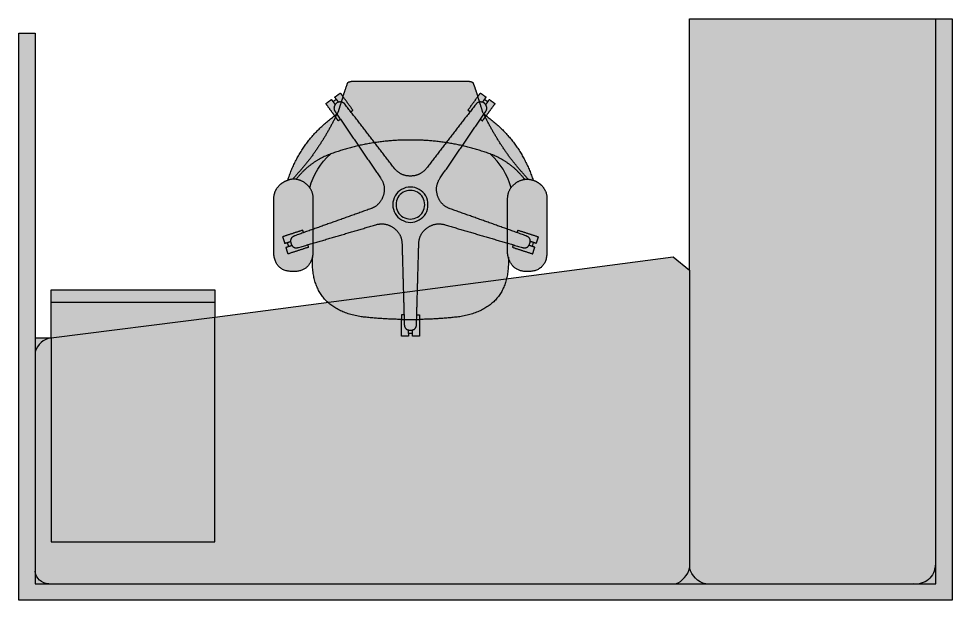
# Model space of a CAD drawing. Header units: metres. Extents: x -17 to 580, y -130 to 19.
# Drawn here: x 296.15 to 298.431, y -19.959 to -18.537 of the extents above; entities that cross this region are included whole.
import ezdxf

# ---------------------------------------------------------------- set-up
doc = ezdxf.new("R2010")
doc.units = ezdxf.units.M
for name, pattern in [('Style Black Lines_4', [0]), ('Style Border  Fill_3', [0]), ('Style Grey Lines', [0]), ('Style Grey Lines_2', [0])]:
    doc.linetypes.add(name, pattern=pattern)
doc.layers.add('Imported blocks', color=7, linetype='Continuous', true_color=0x7a8bf7)
doc.layers.add('Walls', color=7, linetype='Continuous', true_color=0xc7c7c7)

# ---------------------------------------------------------------- blocks, each defined once
blk = doc.blocks.new('Sayl')
at = {"layer": 'Imported blocks', "transparency": 33554483}
h = blk.add_hatch(color=256, dxfattribs=at)
edge = h.paths.add_edge_path(flags=0)
edge.add_spline(control_points=[(0.2187, 0.6085), (0.2079, 0.6234), (0.1971, 0.6383)], knot_values=[0, 0, 0, 1, 1, 1], degree=2, periodic=0)
edge.add_spline(control_points=[(0.1971, 0.6383), (0.2039, 0.6433), (0.2108, 0.6483)], knot_values=[0, 0, 0, 1, 1, 1], degree=2, periodic=0)
edge.add_spline(control_points=[(0.2108, 0.6483), (0.2127, 0.6457), (0.2146, 0.6432)], knot_values=[0, 0, 0, 1, 1, 1], degree=2, periodic=0)
edge.add_spline(control_points=[(0.2146, 0.6432), (0.2186, 0.6461), (0.2226, 0.649)], knot_values=[0, 0, 0, 1, 1, 1], degree=2, periodic=0)
edge.add_spline(control_points=[(0.2226, 0.649), (0.2208, 0.6516), (0.2189, 0.6542)], knot_values=[0, 0, 0, 1, 1, 1], degree=2, periodic=0)
edge.add_spline(control_points=[(0.2189, 0.6542), (0.2258, 0.6592), (0.2327, 0.6642)], knot_values=[0, 0, 0, 1, 1, 1], degree=2, periodic=0)
edge.add_spline(control_points=[(0.2327, 0.6642), (0.2358, 0.6598), (0.239, 0.6555)], knot_values=[0, 0, 0, 1, 1, 1], degree=2, periodic=0)
edge.add_spline(control_points=[(0.239, 0.6555), (0.2445, 0.672), (0.2503, 0.6885)], knot_values=[0, 0, 0, 1, 1, 1], degree=2, periodic=0)
edge.add_spline(control_points=[(0.2503, 0.6885), (0.2525, 0.693), (0.2673, 0.6935)], knot_values=[0, 0, 0, 1, 1, 1], degree=2, periodic=0)
edge.add_spline(control_points=[(0.2673, 0.6935), (0.3355, 0.6935), (0.4037, 0.6935)], knot_values=[0, 0, 0, 1, 1, 1], degree=2, periodic=0)
edge.add_spline(control_points=[(0.4037, 0.6935), (0.4719, 0.6935), (0.5401, 0.6935)], knot_values=[0, 0, 0, 1, 1, 1], degree=2, periodic=0)
edge.add_spline(control_points=[(0.5401, 0.6935), (0.5549, 0.693), (0.5571, 0.6885)], knot_values=[0, 0, 0, 1, 1, 1], degree=2, periodic=0)
edge.add_spline(control_points=[(0.5571, 0.6885), (0.563, 0.672), (0.5685, 0.6555)], knot_values=[0, 0, 0, 1, 1, 1], degree=2, periodic=0)
edge.add_spline(control_points=[(0.5685, 0.6555), (0.5716, 0.6598), (0.5748, 0.6642)], knot_values=[0, 0, 0, 1, 1, 1], degree=2, periodic=0)
edge.add_spline(control_points=[(0.5748, 0.6642), (0.5817, 0.6592), (0.5885, 0.6542)], knot_values=[0, 0, 0, 1, 1, 1], degree=2, periodic=0)
edge.add_spline(control_points=[(0.5885, 0.6542), (0.5867, 0.6516), (0.5848, 0.649)], knot_values=[0, 0, 0, 1, 1, 1], degree=2, periodic=0)
edge.add_spline(control_points=[(0.5848, 0.649), (0.5888, 0.6461), (0.5929, 0.6432)], knot_values=[0, 0, 0, 1, 1, 1], degree=2, periodic=0)
edge.add_spline(control_points=[(0.5929, 0.6432), (0.5948, 0.6457), (0.5966, 0.6483)], knot_values=[0, 0, 0, 1, 1, 1], degree=2, periodic=0)
edge.add_spline(control_points=[(0.5966, 0.6483), (0.6035, 0.6433), (0.6104, 0.6383)], knot_values=[0, 0, 0, 1, 1, 1], degree=2, periodic=0)
edge.add_spline(control_points=[(0.6104, 0.6383), (0.5996, 0.6234), (0.5887, 0.6085)], knot_values=[0, 0, 0, 1, 1, 1], degree=2, periodic=0)
edge.add_spline(control_points=[(0.5887, 0.6085), (0.6717, 0.5486), (0.7035, 0.4512)], knot_values=[0, 0, 0, 1, 1, 1], degree=2, periodic=0)
edge.add_spline(control_points=[(0.7035, 0.4512), (0.7152, 0.4476), (0.7237, 0.4389)], knot_values=[0, 0, 0, 1, 1, 1], degree=2, periodic=0)
edge.add_spline(control_points=[(0.7237, 0.4389), (0.7379, 0.4244), (0.7374, 0.4041)], knot_values=[0, 0, 0, 1, 1, 1], degree=2, periodic=0)
edge.add_spline(control_points=[(0.7374, 0.4041), (0.7374, 0.3389), (0.7374, 0.2737)], knot_values=[0, 0, 0, 1, 1, 1], degree=2, periodic=0)
edge.add_spline(control_points=[(0.7374, 0.2737), (0.7353, 0.228), (0.6895, 0.2277)], knot_values=[0, 0, 0, 1, 1, 1], degree=2, periodic=0)
edge.add_spline(control_points=[(0.6895, 0.2277), (0.6529, 0.2276), (0.643, 0.2628)], knot_values=[0, 0, 0, 1, 1, 1], degree=2, periodic=0)
edge.add_spline(control_points=[(0.643, 0.2628), (0.6488, 0.1396), (0.5274, 0.1179)], knot_values=[0, 0, 0, 1, 1, 1], degree=2, periodic=0)
edge.add_spline(control_points=[(0.5274, 0.1179), (0.4768, 0.1116), (0.4257, 0.111)], knot_values=[0, 0, 0, 1, 1, 1], degree=2, periodic=0)
edge.add_spline(control_points=[(0.4257, 0.111), (0.4257, 0.0905), (0.4257, 0.07)], knot_values=[0, 0, 0, 1, 1, 1], degree=2, periodic=0)
edge.add_spline(control_points=[(0.4257, 0.07), (0.4172, 0.07), (0.4087, 0.07)], knot_values=[0, 0, 0, 1, 1, 1], degree=2, periodic=0)
edge.add_spline(control_points=[(0.4087, 0.07), (0.4087, 0.0732), (0.4087, 0.0764)], knot_values=[0, 0, 0, 1, 1, 1], degree=2, periodic=0)
edge.add_spline(control_points=[(0.4087, 0.0764), (0.4037, 0.0764), (0.3987, 0.0764)], knot_values=[0, 0, 0, 1, 1, 1], degree=2, periodic=0)
edge.add_spline(control_points=[(0.3987, 0.0764), (0.3987, 0.0732), (0.3987, 0.07)], knot_values=[0, 0, 0, 1, 1, 1], degree=2, periodic=0)
edge.add_spline(control_points=[(0.3987, 0.07), (0.3902, 0.07), (0.3817, 0.07)], knot_values=[0, 0, 0, 1, 1, 1], degree=2, periodic=0)
edge.add_spline(control_points=[(0.3817, 0.07), (0.3817, 0.0905), (0.3817, 0.111)], knot_values=[0, 0, 0, 1, 1, 1], degree=2, periodic=0)
edge.add_spline(control_points=[(0.3817, 0.111), (0.3307, 0.1116), (0.28, 0.1179)], knot_values=[0, 0, 0, 1, 1, 1], degree=2, periodic=0)
edge.add_spline(control_points=[(0.28, 0.1179), (0.1587, 0.1396), (0.1645, 0.2628)], knot_values=[0, 0, 0, 1, 1, 1], degree=2, periodic=0)
edge.add_spline(control_points=[(0.1645, 0.2628), (0.1545, 0.2276), (0.1179, 0.2277)], knot_values=[0, 0, 0, 1, 1, 1], degree=2, periodic=0)
edge.add_spline(control_points=[(0.1179, 0.2277), (0.0721, 0.228), (0.07, 0.2737)], knot_values=[0, 0, 0, 1, 1, 1], degree=2, periodic=0)
edge.add_spline(control_points=[(0.07, 0.2737), (0.07, 0.3389), (0.07, 0.4041)], knot_values=[0, 0, 0, 1, 1, 1], degree=2, periodic=0)
edge.add_spline(control_points=[(0.07, 0.4041), (0.0696, 0.4244), (0.0837, 0.4389)], knot_values=[0, 0, 0, 1, 1, 1], degree=2, periodic=0)
edge.add_spline(control_points=[(0.0837, 0.4389), (0.0923, 0.4476), (0.104, 0.4512)], knot_values=[0, 0, 0, 1, 1, 1], degree=2, periodic=0)
edge.add_spline(control_points=[(0.104, 0.4512), (0.1357, 0.5486), (0.2187, 0.6085)], knot_values=[0, 0, 0, 1, 1, 1], degree=2, periodic=0)
at = {"layer": 'Imported blocks', "linetype": 'Style Grey Lines'}
for points in [[(0.1026, 0.2987), (0.1057, 0.2892)], [(0.7017, 0.2892), (0.7048, 0.2987)]]:
    blk.add_lwpolyline(points, dxfattribs=at)
at = {"layer": 'Imported blocks'}
for points, degree in [([(0.239, 0.6555), (0.2445, 0.672), (0.2503, 0.6885)], 2), ([(0.2503, 0.6885), (0.2525, 0.693), (0.2673, 0.6935)], 2), ([(0.2673, 0.6935), (0.3355, 0.6935), (0.4037, 0.6935)], 2), ([(0.4037, 0.6935), (0.4719, 0.6935), (0.5401, 0.6935)], 2), ([(0.5401, 0.6935), (0.5549, 0.693), (0.5571, 0.6885)], 2), ([(0.5571, 0.6885), (0.563, 0.672), (0.5685, 0.6555)], 2), ([(0.2189, 0.6542), (0.2258, 0.6592), (0.2327, 0.6642)], 2), ([(0.2327, 0.6642), (0.2358, 0.6598), (0.239, 0.6555)], 2), ([(0.5685, 0.6555), (0.5716, 0.6598), (0.5748, 0.6642)], 2), ([(0.5748, 0.6642), (0.5817, 0.6592), (0.5885, 0.6542)], 2), ([(0.1971, 0.6383), (0.2039, 0.6433), (0.2108, 0.6483)], 2), ([(0.2108, 0.6483), (0.2127, 0.6457), (0.2146, 0.6432)], 2), ([(0.2146, 0.6432), (0.2186, 0.6461), (0.2226, 0.649)], 2), ([(0.2146, 0.6432), (0.2172, 0.6395), (0.2199, 0.6358)], 2), ([(0.2226, 0.649), (0.2208, 0.6516), (0.2189, 0.6542)], 2), ([(0.2346, 0.6421), (0.2249, 0.6436), (0.2196, 0.6353)], 2), ([(0.2226, 0.649), (0.2253, 0.6454), (0.228, 0.6417)], 2), ([(0.239, 0.6555), (0.2329, 0.6373), (0.2273, 0.6189)], 2), ([(0.2442, 0.6364), (0.2405, 0.6412), (0.2346, 0.6421)], 2), ([(0.2632, 0.6221), (0.2511, 0.6388), (0.239, 0.6555)], 2), ([(0.5442, 0.6221), (0.5563, 0.6388), (0.5685, 0.6555)], 2), ([(0.5728, 0.6421), (0.5669, 0.6412), (0.5633, 0.6364)], 2), ([(0.5801, 0.6189), (0.5745, 0.6373), (0.5685, 0.6555)], 2), ([(0.5878, 0.6353), (0.5826, 0.6436), (0.5728, 0.6421)], 2), ([(0.5848, 0.649), (0.5821, 0.6454), (0.5794, 0.6417)], 2), ([(0.5885, 0.6542), (0.5867, 0.6516), (0.5848, 0.649)], 2), ([(0.5848, 0.649), (0.5888, 0.6461), (0.5929, 0.6432)], 2), ([(0.5929, 0.6432), (0.5902, 0.6395), (0.5875, 0.6358)], 2), ([(0.5929, 0.6432), (0.5948, 0.6457), (0.5966, 0.6483)], 2), ([(0.5966, 0.6483), (0.6035, 0.6433), (0.6104, 0.6383)], 2), ([(0.2273, 0.6189), (0.1987, 0.5582), (0.1589, 0.5043)], 2), ([(0.2187, 0.6085), (0.2079, 0.6234), (0.1971, 0.6383)], 2), ([(0.2196, 0.6353), (0.2143, 0.6269), (0.2199, 0.6188)], 2), ([(0.2199, 0.6188), (0.2221, 0.6156), (0.2242, 0.6125)], 2), ([(0.3641, 0.4807), (0.3041, 0.5586), (0.2442, 0.6364)], 2), ([(0.2581, 0.6184), (0.2607, 0.6202), (0.2632, 0.6221)], 2), ([(0.5633, 0.6364), (0.5033, 0.5586), (0.4433, 0.4807)], 2), ([(0.5494, 0.6184), (0.5468, 0.6202), (0.5442, 0.6221)], 2), ([(0.6486, 0.5043), (0.6087, 0.5582), (0.5801, 0.6189)], 2), ([(0.5832, 0.6125), (0.5854, 0.6156), (0.5875, 0.6188)], 2), ([(0.5875, 0.6188), (0.5931, 0.6269), (0.5878, 0.6353)], 2), ([(0.6104, 0.6383), (0.5996, 0.6234), (0.5887, 0.6085)], 2), ([(0.104, 0.4512), (0.1357, 0.5486), (0.2187, 0.6085)], 2), ([(0.2242, 0.6124), (0.2214, 0.6105), (0.2187, 0.6085)], 2), ([(0.2187, 0.6085), (0.2198, 0.607), (0.2209, 0.6056)], 2), ([(0.2276, 0.5963), (0.2242, 0.6009), (0.2209, 0.6056)], 2), ([(0.2242, 0.6125), (0.2776, 0.5345), (0.3309, 0.4566)], 2), ([(0.2328, 0.6), (0.2302, 0.5981), (0.2276, 0.5963)], 2), ([(0.4765, 0.4566), (0.5299, 0.5345), (0.5832, 0.6125)], 2), ([(0.5747, 0.6), (0.5772, 0.5981), (0.5798, 0.5963)], 2), ([(0.5798, 0.5963), (0.5832, 0.6009), (0.5866, 0.6056)], 2), ([(0.5887, 0.6085), (0.586, 0.6105), (0.5833, 0.6124)], 2), ([(0.5866, 0.6056), (0.5877, 0.607), (0.5887, 0.6085)], 2), ([(0.5887, 0.6085), (0.6717, 0.5486), (0.7035, 0.4512)], 2), ([(0.4037, 0.5493), (0.3039, 0.5499), (0.2089, 0.5153)], 2), ([(0.5985, 0.5153), (0.5036, 0.5499), (0.4037, 0.5493)], 2), ([(0.1589, 0.5043), (0.1381, 0.478), (0.1157, 0.4533)], 2), ([(0.2089, 0.5153), (0.1575, 0.4964), (0.1242, 0.4529)], 2), ([(0.1577, 0.4326), (0.1663, 0.4648), (0.184, 0.4932), (0.2089, 0.5153)], 3), ([(0.6832, 0.4529), (0.6499, 0.4964), (0.5985, 0.5153)], 2), ([(0.6498, 0.4326), (0.6411, 0.4648), (0.6235, 0.4932), (0.5985, 0.5153)], 3), ([(0.6918, 0.4533), (0.6693, 0.478), (0.6486, 0.5043)], 2), ([(0.4037, 0.4613), (0.3791, 0.4613), (0.3641, 0.4807)], 2), ([(0.4433, 0.4807), (0.4283, 0.4613), (0.4037, 0.4613)], 2), ([(0.3309, 0.4566), (0.3448, 0.4363), (0.3372, 0.4129)], 2), ([(0.4703, 0.4129), (0.4627, 0.4363), (0.4765, 0.4566)], 2), ([(0.07, 0.4041), (0.0696, 0.4244), (0.0837, 0.4389)], 2), ([(0.0837, 0.4389), (0.0923, 0.4476), (0.104, 0.4512)], 2), ([(0.1472, 0.4435), (0.1276, 0.4585), (0.104, 0.4512)], 2), ([(0.1662, 0.4039), (0.1669, 0.4286), (0.1472, 0.4435)], 2), ([(0.4252, 0.4286), (0.4117, 0.4364), (0.3958, 0.4364), (0.3822, 0.4286)], 3), ([(0.6413, 0.4039), (0.6406, 0.4286), (0.6602, 0.4435)], 2), ([(0.6602, 0.4435), (0.6799, 0.4585), (0.7035, 0.4512)], 2), ([(0.7035, 0.4512), (0.7152, 0.4476), (0.7237, 0.4389)], 2), ([(0.7237, 0.4389), (0.7379, 0.4244), (0.7374, 0.4041)], 2), ([(0.3372, 0.4129), (0.3296, 0.3895), (0.3064, 0.3813)], 2), ([(0.3822, 0.4286), (0.3687, 0.4207), (0.3607, 0.407), (0.3607, 0.3913)], 3), ([(0.3862, 0.4216), (0.3752, 0.4153), (0.3687, 0.404), (0.3687, 0.3913)], 3), ([(0.4212, 0.4216), (0.4102, 0.428), (0.3973, 0.428), (0.3862, 0.4216)], 3), ([(0.4387, 0.3913), (0.4387, 0.404), (0.4323, 0.4153), (0.4212, 0.4216)], 3), ([(0.4467, 0.3913), (0.4467, 0.407), (0.4388, 0.4207), (0.4252, 0.4286)], 3), ([(0.501, 0.3813), (0.4779, 0.3895), (0.4703, 0.4129)], 2), ([(0.07, 0.2737), (0.07, 0.3389), (0.07, 0.4041)], 2), ([(0.1662, 0.2722), (0.1662, 0.3381), (0.1662, 0.4039)], 2), ([(0.3607, 0.3913), (0.3607, 0.3757), (0.3687, 0.3619), (0.3822, 0.3541)], 3), ([(0.3687, 0.3913), (0.3687, 0.3786), (0.3752, 0.3674), (0.3862, 0.361)], 3), ([(0.4212, 0.361), (0.4323, 0.3674), (0.4387, 0.3786), (0.4387, 0.3913)], 3), ([(0.4252, 0.3541), (0.4388, 0.3619), (0.4467, 0.3757), (0.4467, 0.3913)], 3), ([(0.6413, 0.2722), (0.6413, 0.3381), (0.6413, 0.4039)], 2), ([(0.7374, 0.4041), (0.7374, 0.3389), (0.7374, 0.2737)], 2), ([(0.3064, 0.3813), (0.2139, 0.3483), (0.1213, 0.3153)], 2), ([(0.6861, 0.3153), (0.5936, 0.3483), (0.501, 0.3813)], 2), ([(0.1306, 0.2868), (0.2248, 0.3145), (0.3191, 0.3422)], 2), ([(0.3191, 0.3422), (0.3427, 0.3492), (0.3626, 0.3347)], 2), ([(0.3822, 0.3541), (0.3958, 0.3462), (0.4117, 0.3462), (0.4252, 0.3541)], 3), ([(0.3862, 0.361), (0.3973, 0.3546), (0.4102, 0.3546), (0.4212, 0.361)], 3), ([(0.4448, 0.3347), (0.4647, 0.3492), (0.4883, 0.3422)], 2), ([(0.4883, 0.3422), (0.5826, 0.3145), (0.6769, 0.2868)], 2), ([(0.1408, 0.329), (0.1161, 0.321), (0.0913, 0.3129)], 2), ([(0.1428, 0.323), (0.1418, 0.326), (0.1408, 0.329)], 2), ([(0.3626, 0.3347), (0.3825, 0.3203), (0.3832, 0.2957)], 2), ([(0.4242, 0.2957), (0.4249, 0.3203), (0.4448, 0.3347)], 2), ([(0.6647, 0.323), (0.6657, 0.326), (0.6667, 0.329)], 2), ([(0.6667, 0.329), (0.6914, 0.321), (0.7161, 0.3129)], 2), ([(0.0913, 0.3129), (0.094, 0.3049), (0.0966, 0.2968)], 2), ([(0.0966, 0.2968), (0.104, 0.2992), (0.1113, 0.3016)], 2), ([(0.1213, 0.3153), (0.1076, 0.3104), (0.1121, 0.2965)], 2), ([(0.6954, 0.2965), (0.6999, 0.3104), (0.6861, 0.3153)], 2), ([(0.7109, 0.2968), (0.7035, 0.2992), (0.6961, 0.3016)], 2), ([(0.7161, 0.3129), (0.7135, 0.3049), (0.7109, 0.2968)], 2), ([(0.0997, 0.2873), (0.1071, 0.2897), (0.1144, 0.2921)], 2), ([(0.1049, 0.2711), (0.1023, 0.2792), (0.0997, 0.2873)], 2), ([(0.1544, 0.2872), (0.1297, 0.2791), (0.1049, 0.2711)], 2), ([(0.1121, 0.2965), (0.1166, 0.2827), (0.1306, 0.2868)], 2), ([(0.1524, 0.2932), (0.1534, 0.2902), (0.1544, 0.2872)], 2), ([(0.3832, 0.2957), (0.3858, 0.2033), (0.3884, 0.1109)], 2), ([(0.419, 0.1109), (0.4216, 0.2033), (0.4242, 0.2957)], 2), ([(0.655, 0.2932), (0.654, 0.2902), (0.6531, 0.2872)], 2), ([(0.6531, 0.2872), (0.6778, 0.2791), (0.7025, 0.2711)], 2), ([(0.6769, 0.2868), (0.6909, 0.2827), (0.6954, 0.2965)], 2), ([(0.7078, 0.2873), (0.7004, 0.2897), (0.693, 0.2921)], 2), ([(0.7025, 0.2711), (0.7051, 0.2792), (0.7078, 0.2873)], 2), ([(0.1179, 0.2277), (0.0721, 0.228), (0.07, 0.2737)], 2), ([(0.1645, 0.2628), (0.1545, 0.2276), (0.1179, 0.2277)], 2), ([(0.28, 0.1179), (0.1587, 0.1396), (0.1645, 0.2628)], 2), ([(0.1645, 0.2628), (0.1658, 0.2674), (0.1662, 0.2722)], 2), ([(0.643, 0.2628), (0.6488, 0.1396), (0.5274, 0.1179)], 2), ([(0.643, 0.2628), (0.6416, 0.2674), (0.6413, 0.2722)], 2), ([(0.6895, 0.2277), (0.6529, 0.2276), (0.643, 0.2628)], 2), ([(0.7374, 0.2737), (0.7353, 0.228), (0.6895, 0.2277)], 2), ([(0.3817, 0.111), (0.3307, 0.1116), (0.28, 0.1179)], 2), ([(0.3881, 0.122), (0.3849, 0.122), (0.3817, 0.122)], 2), ([(0.3817, 0.122), (0.3817, 0.1165), (0.3817, 0.111)], 2), ([(0.4194, 0.122), (0.4225, 0.122), (0.4257, 0.122)], 2), ([(0.4257, 0.122), (0.4257, 0.1165), (0.4257, 0.111)], 2), ([(0.5274, 0.1179), (0.4768, 0.1116), (0.4257, 0.111)], 2), ([(0.3817, 0.111), (0.3927, 0.1108), (0.4037, 0.1109)], 2), ([(0.3817, 0.07), (0.3817, 0.0905), (0.3817, 0.111)], 2), ([(0.3884, 0.1109), (0.3886, 0.1051), (0.3887, 0.0992)], 2), ([(0.3887, 0.0992), (0.3891, 0.0846), (0.4037, 0.0846)], 2), ([(0.4037, 0.1109), (0.4147, 0.1108), (0.4257, 0.111)], 2), ([(0.4037, 0.0846), (0.4183, 0.0846), (0.4187, 0.0992)], 2), ([(0.4187, 0.0992), (0.4189, 0.1051), (0.419, 0.1109)], 2), ([(0.4257, 0.111), (0.4257, 0.0905), (0.4257, 0.07)], 2), ([(0.3987, 0.07), (0.3902, 0.07), (0.3817, 0.07)], 2), ([(0.3987, 0.0764), (0.3987, 0.0809), (0.3987, 0.0855)], 2), ([(0.4087, 0.0764), (0.4037, 0.0764), (0.3987, 0.0764)], 2), ([(0.3987, 0.0764), (0.3987, 0.0732), (0.3987, 0.07)], 2), ([(0.4087, 0.0764), (0.4087, 0.0809), (0.4087, 0.0855)], 2), ([(0.4087, 0.07), (0.4087, 0.0732), (0.4087, 0.0764)], 2), ([(0.4257, 0.07), (0.4172, 0.07), (0.4087, 0.07)], 2)]:
    blk.add_open_spline(points, degree=degree, dxfattribs=at)
blk = doc.blocks.new('Office booth L')
at = {"layer": 'Imported blocks', "transparency": 33554483}
blk.add_hatch(color=256, dxfattribs=at).paths.add_polyline_path([(2.4012, 2.0726), (2.4012, 0.6513), (0.12, 0.6513), (0.12, 2.037), (0.16, 2.037), (0.16, 1.2929), (0.1992, 1.2929), (0.1992, 1.4101), (0.5992, 1.4101), (0.5992, 1.3435), (1.7192, 1.4909), (1.7589, 1.4581), (1.7592, 2.0726), (2.4012, 2.0726)], flags=0)
at = {"layer": 'Imported blocks', "linetype": 'Style Border  Fill_3'}
blk.add_lwpolyline([(2.4012, 2.0726), (2.4012, 0.6513), (0.12, 0.6513), (0.12, 2.037), (0.16, 2.037), (0.16, 1.2929), (0.1992, 1.2929), (0.1992, 1.4101), (0.5992, 1.4101), (0.5992, 1.3435), (1.7192, 1.4909), (1.7589, 1.4581), (1.7592, 2.0726), (2.4012, 2.0726)], close=True, dxfattribs=at)
at = {"layer": 'Imported blocks', "linetype": 'Style Black Lines_4'}
for points in [[(0.16, 1.2929), (0.16, 0.6913), (2.3612, 0.6913), (2.3612, 2.0726)], [(1.7589, 1.4581), (1.7592, 0.7309)], [(0.1992, 1.3801), (0.5992, 1.3801)], [(0.1992, 1.2929), (0.5992, 1.3435)]]:
    blk.add_lwpolyline(points, dxfattribs=at)
at = {"layer": 'Imported blocks', "linetype": 'Style Grey Lines_2'}
blk.add_lwpolyline([(0.1992, 1.2929), (0.1992, 0.7944), (0.5992, 0.7944), (0.5992, 1.3434)], dxfattribs=at)
at = {"layer": 'Imported blocks', "linetype": 'Style Black Lines_4'}
for points in [[(0.1992, 1.2929, 0.281204), (0.16, 1.2586)], [(1.7247, 0.6913, 0.259785), (1.7592, 0.7309)], [(1.7992, 0.6913, -0.29318), (1.7592, 0.7309)], [(2.3592, 0.7374, -0.452638), (2.3056, 0.6913)], [(0.1936, 0.6913, -0.370835), (0.16, 0.7228)]]:
    blk.add_lwpolyline(points, format="xyb", dxfattribs=at)
blk = doc.blocks.new('Office booth L_1')
at = {"layer": 'Imported blocks'}
for name, p in [('Office booth L', (-1.2606, -1.3619)), ('Sayl', (-0.5872, -0.1352))]:
    blk.add_blockref(name, p, dxfattribs=at)

msp = doc.modelspace()

# ---------------------------------------------------------------- block references
at = {"layer": 'Walls'}
msp.add_blockref('Office booth L_1', (297.2908433, -19.248177), dxfattribs=at)

doc.saveas('drawing.dxf')
